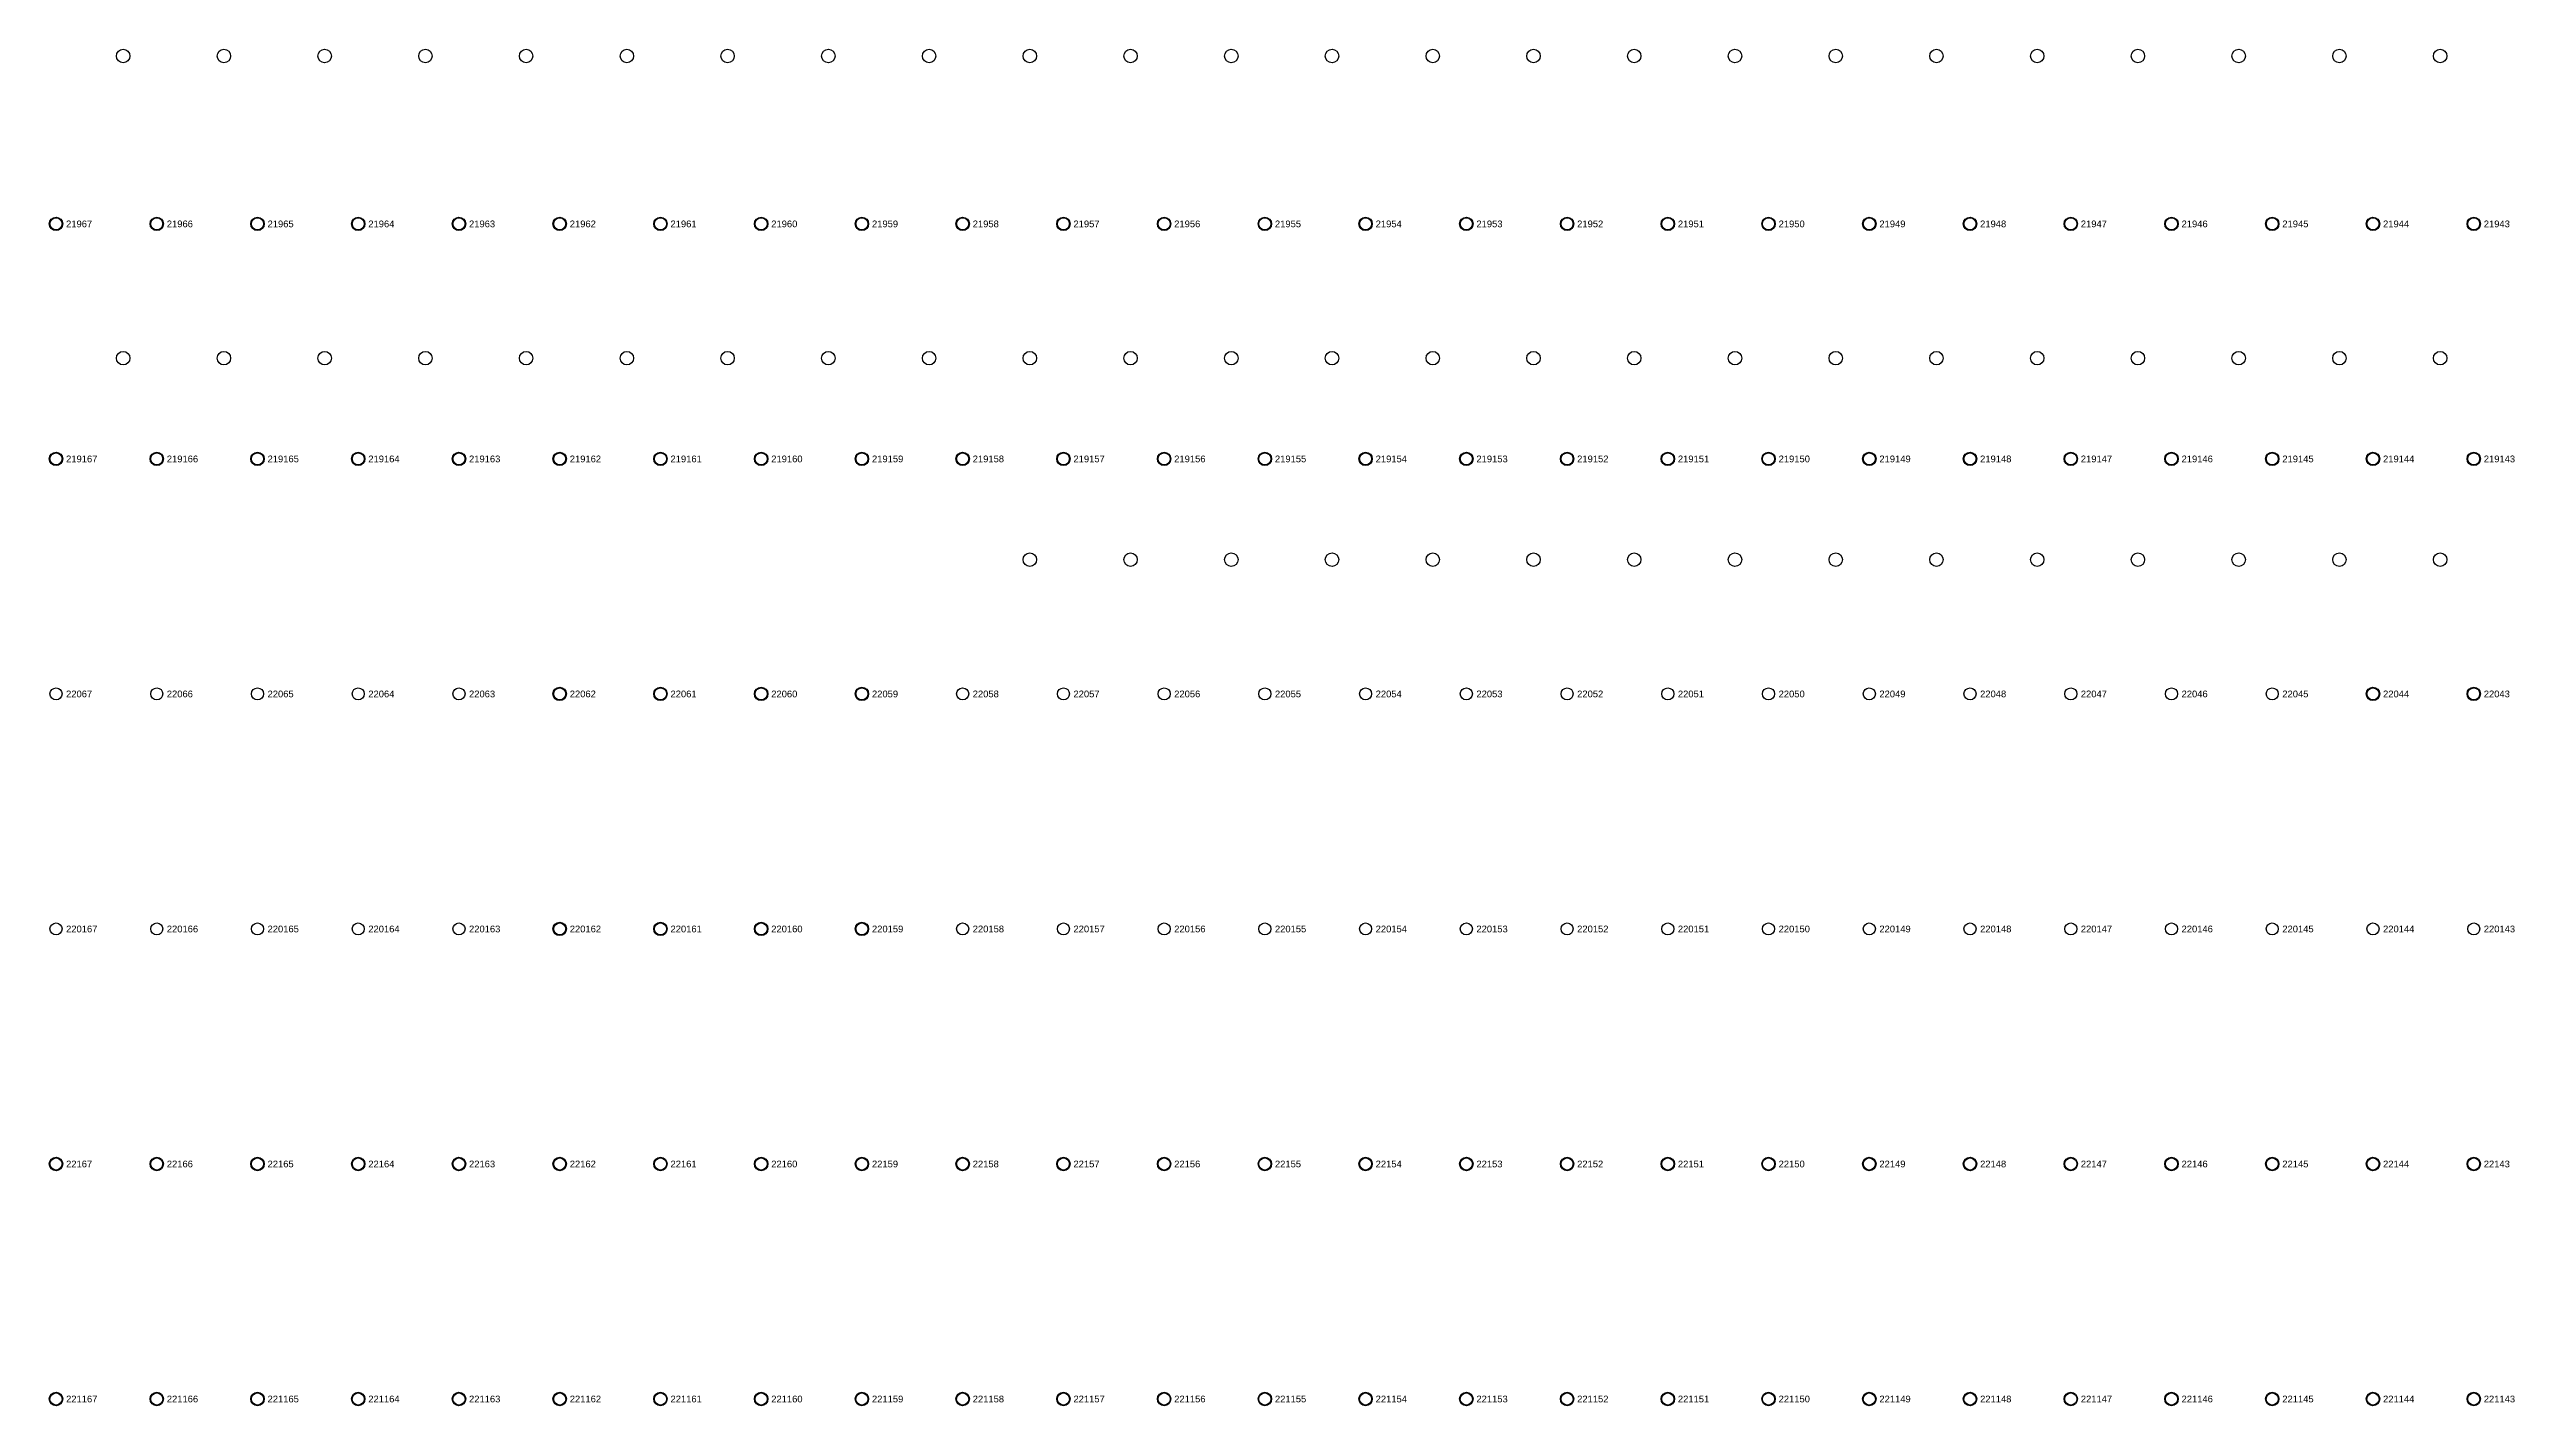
# Model space of a CAD drawing. Extents: x -5 to 376, y -217 to 241.
# Drawn here: x 91.5 to 184.7, y -157.2 to -105.9 of the extents above; entities that cross this region are included whole.
import ezdxf

# ---------------------------------------------------------------- set-up
doc = ezdxf.new("R2010")
doc.units = 0
for name, color, linetype in [('FIXTURE_INTERFACE_PIN', 4, 'CONTINUOUS'), ('GROUND_INTERFACE_PIN', 6, 'CONTINUOUS'), ('TESTER_INTERFACE_PIN', 144, 'CONTINUOUS'), ('TESTER_INTERFACE_PIN_LABEL', 144, 'CONTINUOUS'), ('TRANSFER_PROBES', 2, 'CONTINUOUS')]:
    doc.layers.add(name, color=color, linetype=linetype)
doc.styles.get("Standard").update_dxf_attribs({"font": 'arial.ttf'})

msp = doc.modelspace()

# ---------------------------------------------------------------- linework, layer by layer
at = {"layer": 'FIXTURE_INTERFACE_PIN'}
for centre in [(91.72194, -112.4585), (95.53194, -112.4585), (99.34194, -112.4585), (103.15194, -112.4585), (106.96194, -112.4585), (110.77194, -112.4585), (114.58194, -112.4585), (126.01194, -112.4585), (129.82194, -112.4585), (133.63194, -112.4585), (137.44194, -112.4585), (141.25194, -112.4585), (145.06194, -112.4585), (148.87194, -112.4585), (152.68194, -112.4585), (156.49194, -112.4585), (160.30194, -112.4585), (164.11194, -112.4585), (167.92194, -112.4585), (171.73194, -112.4585), (175.54194, -112.4585), (179.35194, -112.4585), (183.16194, -112.4585), (91.72194, -121.3485), (95.53194, -121.3485), (99.34194, -121.3485), (103.15194, -121.3485), (106.96194, -121.3485), (110.77194, -121.3485), (114.58194, -121.3485), (126.01194, -121.3485), (129.82194, -121.3485), (133.63194, -121.3485), (137.44194, -121.3485), (141.25194, -121.3485), (145.06194, -121.3485), (148.87194, -121.3485), (152.68194, -121.3485), (156.49194, -121.3485), (160.30194, -121.3485), (164.11194, -121.3485), (167.92194, -121.3485), (171.73194, -121.3485), (175.54194, -121.3485), (179.35194, -121.3485), (183.16194, -121.3485), (110.77194, -130.2385), (114.58194, -130.2385), (179.35194, -130.2385), (183.16194, -130.2385), (110.77194, -139.1285), (114.58194, -139.1285), (91.72194, -148.0185), (95.53194, -148.0185), (99.34194, -148.0185), (103.15194, -148.0185), (106.96194, -148.0185), (110.77194, -148.0185), (114.58194, -148.0185), (126.01194, -148.0185), (129.82194, -148.0185), (133.63194, -148.0185), (137.44194, -148.0185), (141.25194, -148.0185), (145.06194, -148.0185), (148.87194, -148.0185), (152.68194, -148.0185), (156.49194, -148.0185), (160.30194, -148.0185), (164.11194, -148.0185), (167.92194, -148.0185), (171.73194, -148.0185), (175.54194, -148.0185), (179.35194, -148.0185), (183.16194, -148.0185), (91.72194, -156.9085), (95.53194, -156.9085), (99.34194, -156.9085), (103.15194, -156.9085), (106.96194, -156.9085), (110.77194, -156.9085), (114.58194, -156.9085), (126.01194, -156.9085), (129.82194, -156.9085), (133.63194, -156.9085), (137.44194, -156.9085), (141.25194, -156.9085), (145.06194, -156.9085), (148.87194, -156.9085), (152.68194, -156.9085), (156.49194, -156.9085), (160.30194, -156.9085), (164.11194, -156.9085), (167.92194, -156.9085), (171.73194, -156.9085), (175.54194, -156.9085), (179.35194, -156.9085), (183.16194, -156.9085)]:
    msp.add_circle(centre, 0.254, dxfattribs=at)
at = {"layer": 'GROUND_INTERFACE_PIN'}
for centre in [(118.39194, -112.4585), (122.20194, -112.4585), (118.39194, -121.3485), (122.20194, -121.3485), (118.39194, -130.2385), (122.20194, -130.2385), (118.39194, -139.1285), (122.20194, -139.1285), (118.39194, -148.0185), (122.20194, -148.0185), (118.39194, -156.9085), (122.20194, -156.9085)]:
    msp.add_circle(centre, 0.254, dxfattribs=at)
at = {"layer": 'TESTER_INTERFACE_PIN'}
for centre in [(91.72194, -112.4585), (95.53194, -112.4585), (99.34194, -112.4585), (103.15194, -112.4585), (106.96194, -112.4585), (110.77194, -112.4585), (114.58194, -112.4585), (118.39194, -112.4585), (122.20194, -112.4585), (126.01194, -112.4585), (129.82194, -112.4585), (133.63194, -112.4585), (137.44194, -112.4585), (141.25194, -112.4585), (145.06194, -112.4585), (148.87194, -112.4585), (152.68194, -112.4585), (156.49194, -112.4585), (160.30194, -112.4585), (164.11194, -112.4585), (167.92194, -112.4585), (171.73194, -112.4585), (175.54194, -112.4585), (179.35194, -112.4585), (183.16194, -112.4585), (91.72194, -121.3485), (95.53194, -121.3485), (99.34194, -121.3485), (103.15194, -121.3485), (106.96194, -121.3485), (110.77194, -121.3485), (114.58194, -121.3485), (118.39194, -121.3485), (122.20194, -121.3485), (126.01194, -121.3485), (129.82194, -121.3485), (133.63194, -121.3485), (137.44194, -121.3485), (141.25194, -121.3485), (145.06194, -121.3485), (148.87194, -121.3485), (152.68194, -121.3485), (156.49194, -121.3485), (160.30194, -121.3485), (164.11194, -121.3485), (167.92194, -121.3485), (171.73194, -121.3485), (175.54194, -121.3485), (179.35194, -121.3485), (183.16194, -121.3485), (91.72194, -130.2385), (95.53194, -130.2385), (99.34194, -130.2385), (103.15194, -130.2385), (106.96194, -130.2385), (110.77194, -130.2385), (114.58194, -130.2385), (118.39194, -130.2385), (122.20194, -130.2385), (126.01194, -130.2385), (129.82194, -130.2385), (133.63194, -130.2385), (137.44194, -130.2385), (141.25194, -130.2385), (145.06194, -130.2385), (148.87194, -130.2385), (152.68194, -130.2385), (156.49194, -130.2385), (160.30194, -130.2385), (164.11194, -130.2385), (167.92194, -130.2385), (171.73194, -130.2385), (175.54194, -130.2385), (179.35194, -130.2385), (183.16194, -130.2385), (91.72194, -139.1285), (95.53194, -139.1285), (99.34194, -139.1285), (103.15194, -139.1285), (106.96194, -139.1285), (110.77194, -139.1285), (114.58194, -139.1285), (118.39194, -139.1285), (122.20194, -139.1285), (126.01194, -139.1285), (129.82194, -139.1285), (133.63194, -139.1285), (137.44194, -139.1285), (141.25194, -139.1285), (145.06194, -139.1285), (148.87194, -139.1285), (152.68194, -139.1285), (156.49194, -139.1285), (160.30194, -139.1285), (164.11194, -139.1285), (167.92194, -139.1285), (171.73194, -139.1285), (175.54194, -139.1285), (179.35194, -139.1285), (183.16194, -139.1285), (91.72194, -148.0185), (95.53194, -148.0185), (99.34194, -148.0185), (103.15194, -148.0185), (106.96194, -148.0185), (110.77194, -148.0185), (114.58194, -148.0185), (118.39194, -148.0185), (122.20194, -148.0185), (126.01194, -148.0185), (129.82194, -148.0185), (133.63194, -148.0185), (137.44194, -148.0185), (141.25194, -148.0185), (145.06194, -148.0185), (148.87194, -148.0185), (152.68194, -148.0185), (156.49194, -148.0185), (160.30194, -148.0185), (164.11194, -148.0185), (167.92194, -148.0185), (171.73194, -148.0185), (175.54194, -148.0185), (179.35194, -148.0185), (183.16194, -148.0185), (91.72194, -156.9085), (95.53194, -156.9085), (99.34194, -156.9085), (103.15194, -156.9085), (106.96194, -156.9085), (110.77194, -156.9085), (114.58194, -156.9085), (118.39194, -156.9085), (122.20194, -156.9085), (126.01194, -156.9085), (129.82194, -156.9085), (133.63194, -156.9085), (137.44194, -156.9085), (141.25194, -156.9085), (145.06194, -156.9085), (148.87194, -156.9085), (152.68194, -156.9085), (156.49194, -156.9085), (160.30194, -156.9085), (164.11194, -156.9085), (167.92194, -156.9085), (171.73194, -156.9085), (175.54194, -156.9085), (179.35194, -156.9085), (183.16194, -156.9085)]:
    msp.add_circle(centre, 0.2286, dxfattribs=at)
at = {"layer": 'TRANSFER_PROBES'}
for centre in [(94.26194, -106.1085), (98.07194, -106.1085), (101.88194, -106.1085), (105.69194, -106.1085), (109.50194, -106.1085), (113.31194, -106.1085), (117.12194, -106.1085), (120.93194, -106.1085), (124.74194, -106.1085), (128.55194, -106.1085), (132.36194, -106.1085), (136.17194, -106.1085), (139.98194, -106.1085), (143.79194, -106.1085), (147.60194, -106.1085), (151.41194, -106.1085), (155.22194, -106.1085), (159.03194, -106.1085), (162.84194, -106.1085), (166.65194, -106.1085), (170.46194, -106.1085), (174.27194, -106.1085), (178.08194, -106.1085), (181.89194, -106.1085), (94.26194, -117.5385), (98.07194, -117.5385), (101.88194, -117.5385), (105.69194, -117.5385), (109.50194, -117.5385), (113.31194, -117.5385), (117.12194, -117.5385), (120.93194, -117.5385), (124.74194, -117.5385), (128.55194, -117.5385), (132.36194, -117.5385), (136.17194, -117.5385), (139.98194, -117.5385), (143.79194, -117.5385), (147.60194, -117.5385), (151.41194, -117.5385), (155.22194, -117.5385), (159.03194, -117.5385), (162.84194, -117.5385), (166.65194, -117.5385), (170.46194, -117.5385), (174.27194, -117.5385), (178.08194, -117.5385), (181.89194, -117.5385), (128.55194, -125.1585), (132.36194, -125.1585), (136.17194, -125.1585), (139.98194, -125.1585), (143.79194, -125.1585), (147.60194, -125.1585), (151.41194, -125.1585), (155.22194, -125.1585), (159.03194, -125.1585), (162.84194, -125.1585), (166.65194, -125.1585), (170.46194, -125.1585), (174.27194, -125.1585), (178.08194, -125.1585), (181.89194, -125.1585)]:
    msp.add_circle(centre, 0.254, dxfattribs=at)

# ---------------------------------------------------------------- texts
at = {"layer": 'TESTER_INTERFACE_PIN_LABEL'}
for s, p in [('21967', (92.10294, -112.5855)), ('21966', (95.91294, -112.5855)), ('21965', (99.72294, -112.5855)), ('21964', (103.53294, -112.5855)), ('21963', (107.34294, -112.5855)), ('21962', (111.15294, -112.5855)), ('21961', (114.96294, -112.5855)), ('21960', (118.77294, -112.5855)), ('21959', (122.58294, -112.5855)), ('21958', (126.39294, -112.5855)), ('21957', (130.20294, -112.5855)), ('21956', (134.01294, -112.5855)), ('21955', (137.82294, -112.5855)), ('21954', (141.63294, -112.5855)), ('21953', (145.44294, -112.5855)), ('21952', (149.25294, -112.5855)), ('21951', (153.06294, -112.5855)), ('21950', (156.87294, -112.5855)), ('21949', (160.68294, -112.5855)), ('21948', (164.49294, -112.5855)), ('21947', (168.30294, -112.5855)), ('21946', (172.11294, -112.5855)), ('21945', (175.92294, -112.5855)), ('21944', (179.73294, -112.5855)), ('21943', (183.54294, -112.5855)), ('219167', (92.10294, -121.4755)), ('219166', (95.91294, -121.4755)), ('219165', (99.72294, -121.4755)), ('219164', (103.53294, -121.4755)), ('219163', (107.34294, -121.4755)), ('219162', (111.15294, -121.4755)), ('219161', (114.96294, -121.4755)), ('219160', (118.77294, -121.4755)), ('219159', (122.58294, -121.4755)), ('219158', (126.39294, -121.4755)), ('219157', (130.20294, -121.4755)), ('219156', (134.01294, -121.4755)), ('219155', (137.82294, -121.4755)), ('219154', (141.63294, -121.4755)), ('219153', (145.44294, -121.4755)), ('219152', (149.25294, -121.4755)), ('219151', (153.06294, -121.4755)), ('219150', (156.87294, -121.4755)), ('219149', (160.68294, -121.4755)), ('219148', (164.49294, -121.4755)), ('219147', (168.30294, -121.4755)), ('219146', (172.11294, -121.4755)), ('219145', (175.92294, -121.4755)), ('219144', (179.73294, -121.4755)), ('219143', (183.54294, -121.4755)), ('22067', (92.10294, -130.3655)), ('22066', (95.91294, -130.3655)), ('22065', (99.72294, -130.3655)), ('22064', (103.53294, -130.3655)), ('22063', (107.34294, -130.3655)), ('22062', (111.15294, -130.3655)), ('22061', (114.96294, -130.3655)), ('22060', (118.77294, -130.3655)), ('22059', (122.58294, -130.3655)), ('22058', (126.39294, -130.3655)), ('22057', (130.20294, -130.3655)), ('22056', (134.01294, -130.3655)), ('22055', (137.82294, -130.3655)), ('22054', (141.63294, -130.3655)), ('22053', (145.44294, -130.3655)), ('22052', (149.25294, -130.3655)), ('22051', (153.06294, -130.3655)), ('22050', (156.87294, -130.3655)), ('22049', (160.68294, -130.3655)), ('22048', (164.49294, -130.3655)), ('22047', (168.30294, -130.3655)), ('22046', (172.11294, -130.3655)), ('22045', (175.92294, -130.3655)), ('22044', (179.73294, -130.3655)), ('22043', (183.54294, -130.3655)), ('220167', (92.10294, -139.2555)), ('220166', (95.91294, -139.2555)), ('220165', (99.72294, -139.2555)), ('220164', (103.53294, -139.2555)), ('220163', (107.34294, -139.2555)), ('220162', (111.15294, -139.2555)), ('220161', (114.96294, -139.2555)), ('220160', (118.77294, -139.2555)), ('220159', (122.58294, -139.2555)), ('220158', (126.39294, -139.2555)), ('220157', (130.20294, -139.2555)), ('220156', (134.01294, -139.2555)), ('220155', (137.82294, -139.2555)), ('220154', (141.63294, -139.2555)), ('220153', (145.44294, -139.2555)), ('220152', (149.25294, -139.2555)), ('220151', (153.06294, -139.2555)), ('220150', (156.87294, -139.2555)), ('220149', (160.68294, -139.2555)), ('220148', (164.49294, -139.2555)), ('220147', (168.30294, -139.2555)), ('220146', (172.11294, -139.2555)), ('220145', (175.92294, -139.2555)), ('220144', (179.73294, -139.2555)), ('220143', (183.54294, -139.2555)), ('22167', (92.10294, -148.1455)), ('22166', (95.91294, -148.1455)), ('22165', (99.72294, -148.1455)), ('22164', (103.53294, -148.1455)), ('22163', (107.34294, -148.1455)), ('22162', (111.15294, -148.1455)), ('22161', (114.96294, -148.1455)), ('22160', (118.77294, -148.1455)), ('22159', (122.58294, -148.1455)), ('22158', (126.39294, -148.1455)), ('22157', (130.20294, -148.1455)), ('22156', (134.01294, -148.1455)), ('22155', (137.82294, -148.1455)), ('22154', (141.63294, -148.1455)), ('22153', (145.44294, -148.1455)), ('22152', (149.25294, -148.1455)), ('22151', (153.06294, -148.1455)), ('22150', (156.87294, -148.1455)), ('22149', (160.68294, -148.1455)), ('22148', (164.49294, -148.1455)), ('22147', (168.30294, -148.1455)), ('22146', (172.11294, -148.1455)), ('22145', (175.92294, -148.1455)), ('22144', (179.73294, -148.1455)), ('22143', (183.54294, -148.1455)), ('221167', (92.10294, -157.0355)), ('221166', (95.91294, -157.0355)), ('221165', (99.72294, -157.0355)), ('221164', (103.53294, -157.0355)), ('221163', (107.34294, -157.0355)), ('221162', (111.15294, -157.0355)), ('221161', (114.96294, -157.0355)), ('221160', (118.77294, -157.0355)), ('221159', (122.58294, -157.0355)), ('221158', (126.39294, -157.0355)), ('221157', (130.20294, -157.0355)), ('221156', (134.01294, -157.0355)), ('221155', (137.82294, -157.0355)), ('221154', (141.63294, -157.0355)), ('221153', (145.44294, -157.0355)), ('221152', (149.25294, -157.0355)), ('221151', (153.06294, -157.0355)), ('221150', (156.87294, -157.0355)), ('221149', (160.68294, -157.0355)), ('221148', (164.49294, -157.0355)), ('221147', (168.30294, -157.0355)), ('221146', (172.11294, -157.0355)), ('221145', (175.92294, -157.0355)), ('221144', (179.73294, -157.0355)), ('221143', (183.54294, -157.0355))]:
    msp.add_text(s, height=0.254, dxfattribs=at).set_placement(p)

doc.saveas('drawing.dxf')
